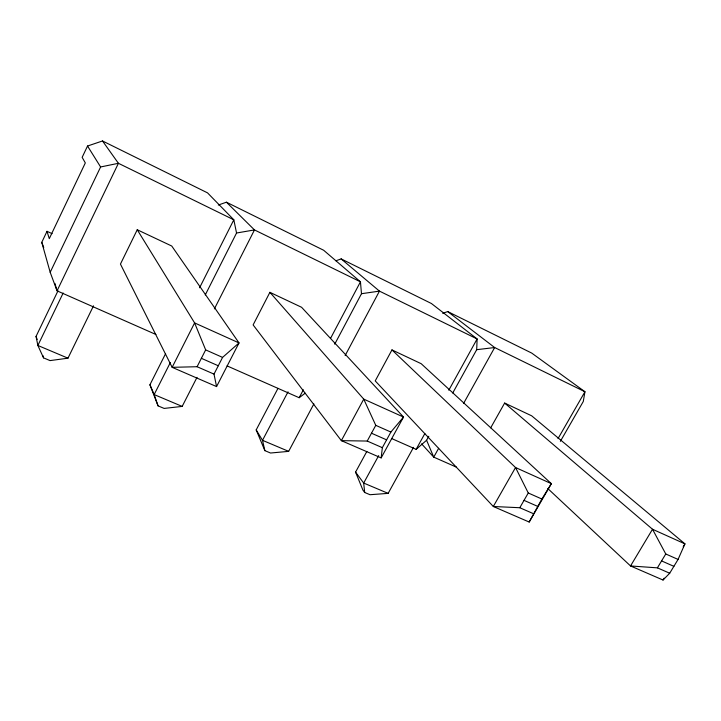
<?xml version="1.0" encoding="UTF-8"?>
<svg xmlns="http://www.w3.org/2000/svg" width="721" height="721" viewBox="0 0 721 721"><rect width="100%" height="100%" fill="white"/><g stroke="black" fill="none" stroke-linecap="round" stroke-linejoin="round"><path stroke-width="1.08" d="M452.734 392.999L476.698 349.685L477.122 338.951L431.419 303.514L341.15 258.902L335.959 260.777M381.157 457.898L382.346 447.669L390.881 432.05L403.517 417.053L301.603 307.29L269.897 292.329L253.116 324.919L341.348 440.648L381.157 457.898L403.517 417.053L363.745 399.128L269.897 292.329M547.807 488.559L630.542 565.958L663.041 580.035L669.701 573.231L678.064 559.433L684.95 543.868L531.674 415.819L504.637 403.066L490.686 427.85M155.925 334.49L57.049 290.842L50.191 272.304L41.773 242.346L47.009 231.324L52.119 233.667M205.251 294.961L236.542 233.009L233.82 219.806L207.54 192.868L102.508 140.965L87.529 146.03L82.149 157.349L85.321 162.919L49.28 238.66L47.009 231.324M50.191 272.304L100.607 166.966L118.415 163.297L233.82 219.806L199.582 287.778M93.514 305.839L67.972 358.184L50.064 360.599L43.539 357.868L37.871 345.467L36.05 336.41L57.986 290.833M63.16 293.032L37.871 345.467L67.972 358.184M137.242 229.756L120.443 264.084L172.148 367.331L216.57 386.582L239.021 342.926L171.742 246.023L137.242 229.756L194.607 322.918L205.665 349.892L222.573 357.4L239.021 342.926L194.607 322.918L172.148 367.331L197.094 366.719L214.002 374.109L216.57 386.582M529.187 522.04L541.868 499.022L551.358 483.665L421.19 363.699L391.963 349.91L375.226 380.913L493.308 506.493L529.187 522.04L551.358 483.665L515.533 467.523L391.963 349.91M197.004 377.371L182.179 406.41L164.136 408.419L158.061 405.878L149.932 384.78L165.605 353.65M170.363 362.501L154.159 394.576L158.061 405.878M214.38 308.894L254.477 229.927L226.421 202.204L218.301 205.034M197.094 366.719L205.665 349.892M214.002 374.109L222.573 357.4M313.887 403.886L288.652 451.364L270.537 453.022L264.859 450.643L256.189 429.914L277.982 388.367M288.03 391.836L262.507 440.324L264.859 450.643M227.061 365.889L299.17 397.722L303.361 389.8M330.597 338.284L360.455 281.821L323.648 250.25L226.421 202.204M334.724 344.187L361.482 293.708L360.455 281.821L254.477 229.927L236.542 233.009M345.134 355.57L379.453 291.122L341.15 258.902M367.223 441.054L375.767 425.345L363.745 399.128L341.348 440.648L367.223 441.054L382.346 447.669M413.539 447.335L388.141 493.371L369.999 494.714L364.682 492.488L362.897 490.055L355.561 472.129L366.845 451.418M378.678 455.627L363.69 483.052L364.682 492.488M391.656 438.548L416.134 449.354L424.849 433.582M448.804 390.214L477.122 338.951L379.453 291.122L361.482 293.708M416.134 449.354L426.589 440.252L428.77 436.322M438.629 448.318L433.736 457.132L456.402 467.136M463.648 403.309L494.66 347.54L447.687 311.553L442.739 313.383M558.036 438.593L584.947 391.746L531.719 353.083L447.687 311.553M519.796 507.728L528.268 492.984L515.533 467.523L493.308 506.493L519.796 507.728L533.405 513.667M560.37 441.324L583.289 401.471L584.947 391.746L494.66 347.54L476.698 349.685M683.211 546.743L684.95 543.868L652.514 529.25L630.542 565.958L657.399 567.851L665.771 553.98L652.514 529.25L504.637 403.066M663.041 580.035L664.176 578.161M299.17 397.722L305.145 393.233M182.179 406.41L154.159 394.576L149.932 384.78M288.652 451.364L262.507 440.324L256.189 429.914M388.141 493.371L363.69 483.052L355.561 472.129M657.399 567.851L669.701 573.231M201.375 358.319L218.283 365.763M371.486 433.213L386.609 439.864M524.023 500.365L537.632 506.349M661.581 560.92L673.883 566.336M375.767 425.345L390.881 432.05M528.268 492.984L541.868 499.022M665.771 553.98L678.064 559.433M421.587 443.857L433.736 457.132L426.589 440.252M102.508 140.965L118.415 163.297L57.049 290.842L54.913 283.371M87.529 146.03L100.607 166.966M41.773 242.346L43.747 247.474M36.05 336.41L37.168 339.474M43.107 355.814L43.539 357.868"/></g></svg>
